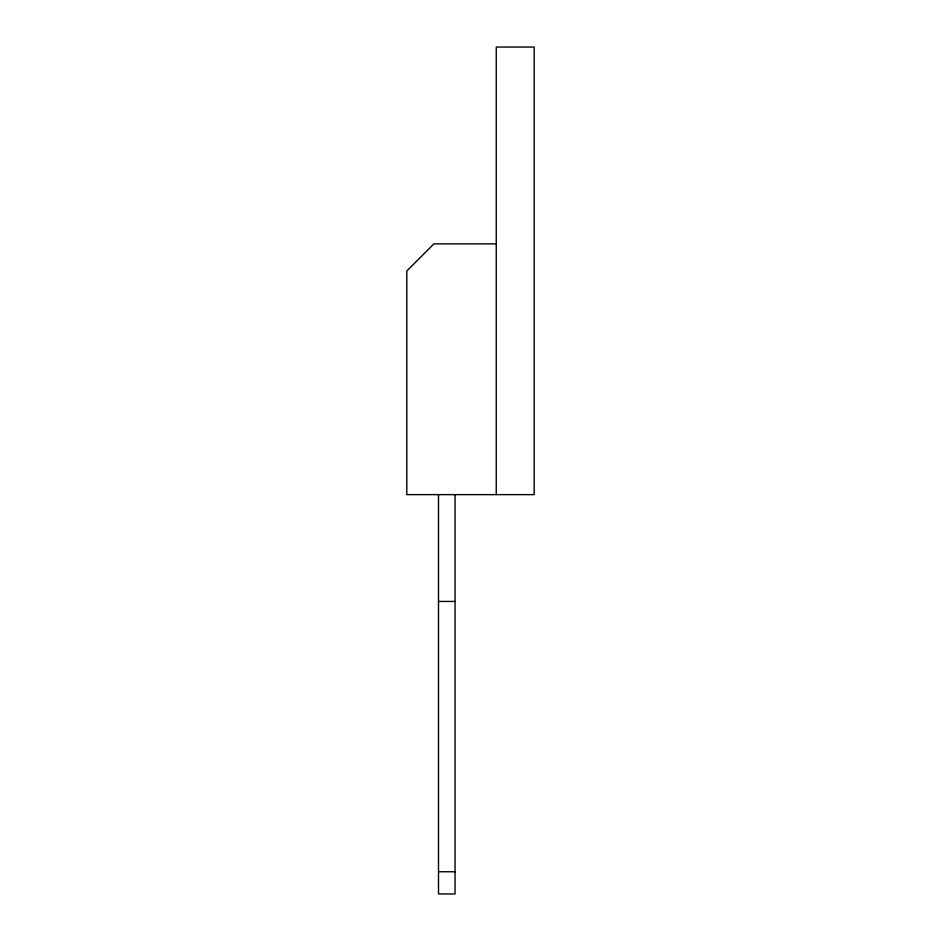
<?xml version="1.0" encoding="UTF-8"?>
<svg xmlns="http://www.w3.org/2000/svg" width="941" height="941" viewBox="0 0 941 941"><rect width="100%" height="100%" fill="white"/><g stroke="black" fill="none" stroke-linecap="round" stroke-linejoin="round"><path stroke-width="1.41" d="M496.26 243.86L433.907 243.86L406.794 270.973L406.794 494.625L534.206 494.625L534.206 47.05L496.26 47.05L496.26 494.625M438.506 601.44L455.044 601.44M438.506 871.742L455.044 871.742M455.044 494.625L455.044 893.95L438.506 893.95L438.506 494.625"/></g></svg>
